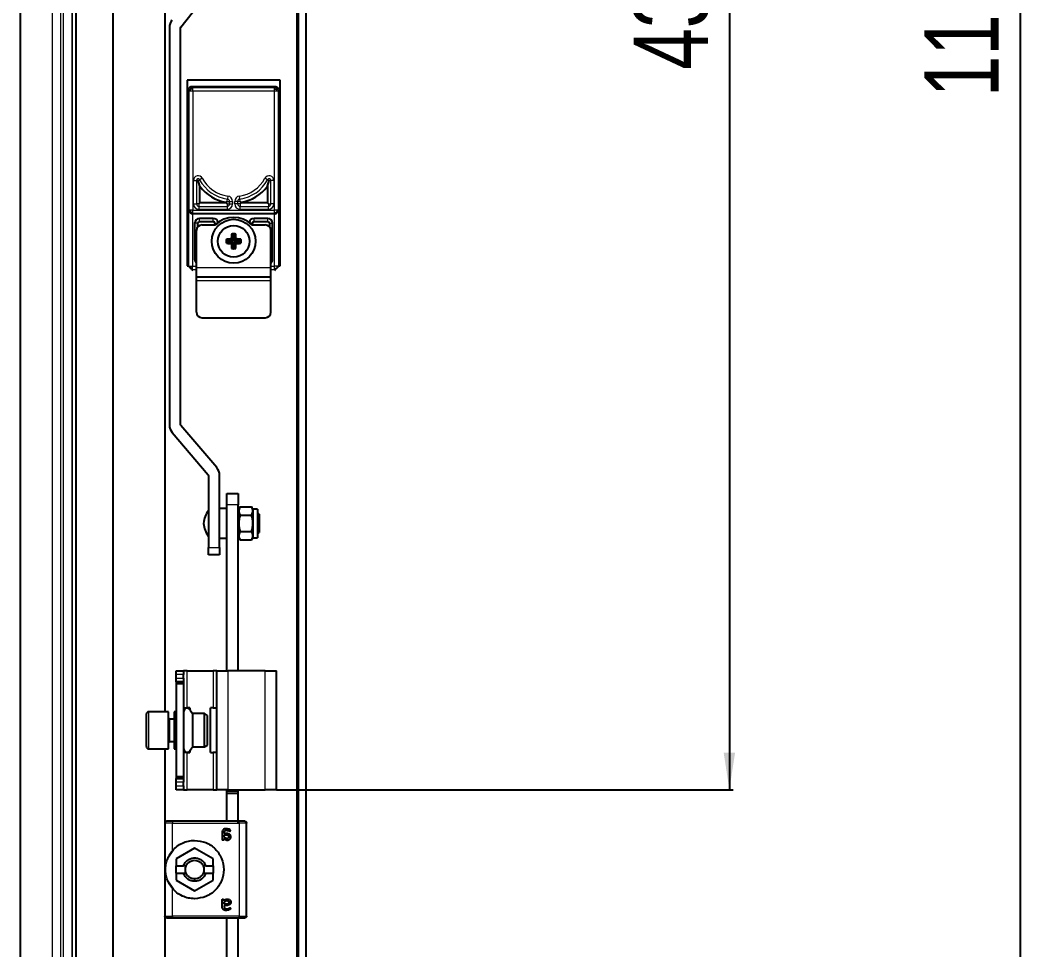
# Model space of a CAD drawing. Header units: millimetres. Extents: x -945 to 2005, y -832 to 978.
# Drawn here: x 1733.9 to 2004.8, y -135.1 to 115.2 of the extents above; entities that cross this region are included whole.
import ezdxf

# ---------------------------------------------------------------- set-up
doc = ezdxf.new("R2010")
doc.units = ezdxf.units.MM
doc.layers.add('FORMAT', color=7, linetype='Continuous')
doc.styles.add('SLDTEXTSTYLE0', font='TXT', dxfattribs={"width": 0.75})
doc.dimstyles.new('SLDDIMSTYLE0', dxfattribs={"dimtxt": 20, "dimasz": 10, "dimexe": 0, "dimexo": 0.0625, "dimgap": 5, "dimtad": 2, "dimdec": 1, "dimrnd": 1e-09, "dimzin": 12, "dimdsep": 46, "dimtxsty": 'SLDTEXTSTYLE0', "dimsah": 1, "dimcen": 0.09, "dimadec": 0, "dimazin": 3, "dimtfac": 1, "dimtofl": 0, "dimtmove": 0, "dimatfit": 3, "dimfxl": 0, "dimfrac": 2, "dimtolj": 1, "dimtzin": 12, "dimarcsym": 0})

# ---------------------------------------------------------------- blocks, each defined once
blk = doc.blocks.new('_D_8')
at = {"layer": 'FORMAT'}
for p, q in [((1802.91, 690.03), (2004.21, 690.03)), ((2003.21, 690.03), (2003.21, -441.97)), ((1802.91, -441.97), (2004.21, -441.97))]:
    blk.add_line(p, q, dxfattribs=at)
for points in [[(2003.21, 690.03), (2001.67, 680.03), (2004.75, 680.03)], [(2003.21, -441.97), (2004.75, -431.97), (2001.67, -431.97)]]:
    blk.add_solid(points, dxfattribs=at)
at = {"layer": 'FORMAT', "insert": (1977.43, 94.48), "char_height": 20, "attachment_point": 1, "rotation": 90, "style": 'SLDTEXTSTYLE0'}
blk.add_mtext('1132', dxfattribs=at)
blk = doc.blocks.new('_D_11')
at = {"layer": 'FORMAT'}
for p, q in [((1802.91, 340.03), (1925.9, 340.03)), ((1924.9, 340.03), (1924.9, -91.97)), ((1802.91, -91.97), (1925.9, -91.97))]:
    blk.add_line(p, q, dxfattribs=at)
for points in [[(1924.9, 340.03), (1923.36, 330.03), (1926.44, 330.03)], [(1924.9, -91.97), (1926.44, -81.97), (1923.36, -81.97)]]:
    blk.add_solid(points, dxfattribs=at)
at = {"layer": 'FORMAT', "insert": (1899.12, 101.87), "char_height": 20, "attachment_point": 1, "rotation": 90, "style": 'SLDTEXTSTYLE0'}
blk.add_mtext('432', dxfattribs=at)

msp = doc.modelspace()

# ---------------------------------------------------------------- linework, layer by layer
at = {"color": 7, "linetype": 'Continuous', "lineweight": 25}
for p, q in [((1808.9, -553.47), (1808.9, 801.53)), ((1810.9, -553.47), (1810.9, 801.53)), ((1758.9, 768.53), (1758.9, -520.47)), ((1748.9, 739.03), (1748.9, -490.97)), ((1733.9, 724.03), (1733.9, -475.97)), ((1772.9, 319.03), (1772.9, -70.97)), ((1777.14, 113.34), (1781.9, 119.31)), ((1774.1, 113.21), (1774.1, 6.23)), ((1777.1, 6.23), (1777.1, 113.21)), ((1803.9, 99.03), (1778.9, 99.03)), ((1778.9, 99.03), (1778.9, 49.03)), ((1803.9, 49.03), (1803.9, 99.03)), ((1779.08, 49.03), (1779.08, 96.35)), ((1780.08, 97.35), (1802.71, 97.35)), ((1803.71, 96.35), (1803.71, 49.03)), ((1782.3, 70.47), (1781.85, 72.03)), ((1782.3, 65.99), (1782.3, 70.47)), ((1800.49, 70.47), (1800.95, 72.03)), ((1800.49, 70.47), (1800.49, 65.99)), ((1782.3, 65.99), (1782.05, 65.73)), ((1789.39, 65.99), (1782.3, 65.99)), ((1789.39, 66.18), (1789.65, 66.4)), ((1789.39, 66.18), (1789.39, 65.99)), ((1789.39, 65.99), (1789.65, 65.73)), ((1793.4, 66.18), (1793.15, 66.4)), ((1793.4, 65.99), (1793.15, 65.73)), ((1793.4, 65.99), (1793.4, 66.18)), ((1800.49, 65.99), (1793.4, 65.99)), ((1800.49, 65.99), (1800.75, 65.73)), ((1780.37, 63.03), (1780.35, 63.03)), ((1780.38, 63.03), (1780.37, 63.03)), ((1802.41, 63.03), (1780.38, 63.03)), ((1802.42, 63.03), (1802.41, 63.03)), ((1802.44, 63.03), (1802.42, 63.03)), ((1780.9, 60.53), (1780.9, 50.83)), ((1781.76, 59.56), (1781.76, 60.53)), ((1785.9, 61.83), (1782.2, 61.83)), ((1782.2, 60.97), (1785.9, 60.97)), ((1782.9, 60.08), (1786.5, 60.08)), ((1786.33, 60.53), (1786.33, 60.08)), ((1796.29, 60.08), (1799.9, 60.08)), ((1796.46, 60.08), (1796.46, 60.53)), ((1800.6, 61.83), (1796.9, 61.83)), ((1796.9, 60.97), (1800.6, 60.97)), ((1801.03, 60.53), (1801.03, 59.56)), ((1801.9, 50.83), (1801.9, 60.53)), ((1781.4, 48.58), (1781.4, 58.58)), ((1791.28, 57.24), (1790.85, 57.6)), ((1791.28, 57.24), (1791.28, 55.8)), ((1791.51, 57.24), (1791.94, 57.6)), ((1791.51, 55.8), (1791.51, 57.24)), ((1801.4, 48.58), (1801.4, 58.58)), ((1789.84, 55.8), (1789.47, 56.23)), ((1789.84, 55.57), (1789.47, 55.14)), ((1791.28, 55.8), (1789.84, 55.8)), ((1789.84, 55.57), (1791.28, 55.57)), ((1791.28, 55.8), (1790.77, 56.31)), ((1791.28, 55.57), (1790.77, 55.05)), ((1791.28, 55.57), (1791.28, 54.12)), ((1791.51, 55.8), (1792.03, 56.31)), ((1792.96, 55.8), (1791.51, 55.8)), ((1791.51, 55.57), (1792.03, 55.05)), ((1791.51, 55.57), (1792.96, 55.57)), ((1791.51, 54.12), (1791.51, 55.57)), ((1792.96, 55.8), (1793.32, 56.23)), ((1792.96, 55.57), (1793.32, 55.14)), ((1791.28, 54.12), (1790.85, 53.76)), ((1791.51, 54.12), (1791.94, 53.76)), ((1778.9, 49.03), (1779.11, 49.03)), ((1803.68, 49.03), (1803.9, 49.03)), ((1781.4, 46.08), (1781.4, 48.58)), ((1781.4, 46.08), (1801.4, 46.08)), ((1781.4, 45.08), (1781.4, 46.08)), ((1801.4, 46.08), (1801.4, 48.58)), ((1801.4, 45.08), (1801.4, 46.08)), ((1781.4, 36.58), (1781.4, 45.08)), ((1801.4, 36.58), (1801.4, 45.08)), ((1782.9, 35.08), (1799.9, 35.08)), ((1786.83, -5.27), (1777.14, 6.1)), ((1774.86, 4.16), (1784.55, -7.21)), ((1784.6, -7.34), (1784.6, -26.77)), ((1787.6, -26.77), (1787.6, -7.34)), ((1789.6, -15.27), (1789.6, -12.27)), ((1789.6, -12.27), (1792.6, -12.27)), ((1792.6, -12.27), (1792.6, -15.27)), ((1789.6, -59.97), (1789.6, -15.27)), ((1792.6, -59.97), (1792.6, -15.27)), ((1793.14, -15.82), (1792.8, -16.42)), ((1793.14, -15.82), (1796.25, -15.82)), ((1796.6, -16.42), (1796.25, -15.82)), ((1789.6, -16.27), (1787.6, -16.27)), ((1792.8, -17.32), (1792.6, -17.32)), ((1792.8, -16.42), (1792.8, -24.12)), ((1793.14, -18.04), (1796.25, -18.04)), ((1797.8, -16.42), (1796.6, -16.42)), ((1796.6, -16.42), (1796.6, -24.12)), ((1797.8, -16.42), (1797.8, -24.12)), ((1798.3, -17.82), (1797.8, -17.32)), ((1798.3, -17.82), (1798.3, -22.72)), ((1787.6, -24.27), (1789.6, -24.27)), ((1792.6, -23.22), (1792.8, -23.22)), ((1792.8, -24.12), (1793.14, -24.72)), ((1793.14, -22.49), (1796.25, -22.49)), ((1796.25, -24.72), (1796.6, -24.12)), ((1796.6, -24.12), (1797.8, -24.12)), ((1797.8, -23.22), (1798.3, -22.72)), ((1784.6, -28.77), (1784.6, -26.77)), ((1787.6, -26.77), (1787.6, -28.77)), ((1793.14, -24.72), (1796.25, -24.72)), ((1787.6, -28.77), (1784.6, -28.77)), ((1775.9, -60.97), (1775.9, -59.97)), ((1775.9, -59.97), (1777.9, -59.97)), ((1775.9, -61.97), (1775.9, -60.97)), ((1775.9, -62.97), (1775.9, -61.97)), ((1777.9, -59.97), (1777.9, -60.97)), ((1778.9, -59.97), (1777.9, -59.97)), ((1777.9, -61.97), (1777.9, -60.97)), ((1777.9, -61.97), (1777.9, -62.97)), ((1778.9, -59.97), (1785.9, -59.97)), ((1786.9, -59.97), (1785.9, -59.97)), ((1786.9, -59.97), (1789.9, -59.97)), ((1786.9, -91.97), (1786.9, -59.97)), ((1799.9, -59.97), (1789.9, -59.97)), ((1799.9, -59.97), (1802.9, -59.97)), ((1802.9, -91.97), (1802.9, -59.97)), ((1777.9, -62.97), (1775.9, -62.97)), ((1775.9, -62.97), (1775.9, -63.47)), ((1777.9, -63.47), (1775.9, -63.47)), ((1775.9, -63.47), (1775.9, -88.47)), ((1777.9, -62.97), (1777.9, -63.47)), ((1777.9, -63.47), (1777.9, -88.47)), ((1777.9, -69.97), (1778.9, -69.97)), ((1779.6, -69.97), (1778.9, -69.97)), ((1779.6, -69.97), (1779.6, -70.42)), ((1785.2, -81.97), (1785.2, -69.97)), ((1785.9, -69.97), (1785.2, -69.97)), ((1785.9, -69.97), (1786.9, -69.97)), ((1767.9, -80.37), (1767.9, -71.57)), ((1773.9, -70.97), (1768.5, -70.97)), ((1773.9, -80.97), (1773.9, -70.97)), ((1775.4, -72.97), (1774.15, -72.97)), ((1775.9, -70.97), (1775.4, -70.97)), ((1775.4, -70.97), (1775.4, -72.18)), ((1775.4, -72.18), (1775.4, -80.97)), ((1783.53, -71.47), (1780.4, -71.47)), ((1780.4, -80.47), (1780.4, -71.47)), ((1784.4, -71.97), (1783.53, -71.47)), ((1783.53, -80.47), (1783.53, -71.47)), ((1784.4, -79.97), (1784.4, -71.97)), ((1768.5, -80.97), (1773.9, -80.97)), ((1772.9, -80.97), (1772.9, -100.79)), ((1774.15, -78.97), (1775.4, -78.97)), ((1775.4, -80.97), (1775.9, -80.97)), ((1780.4, -80.47), (1783.53, -80.47)), ((1783.53, -80.47), (1784.4, -79.97)), ((1778.9, -81.97), (1777.9, -81.97)), ((1778.9, -81.97), (1779.6, -81.97)), ((1779.6, -81.52), (1779.6, -81.97)), ((1785.2, -81.97), (1785.9, -81.97)), ((1786.9, -81.97), (1785.9, -81.97)), ((1777.9, -88.47), (1775.9, -88.47)), ((1775.9, -88.47), (1775.9, -88.97)), ((1775.9, -89.97), (1775.9, -88.97)), ((1775.9, -88.97), (1777.9, -88.97)), ((1777.9, -88.47), (1777.9, -88.97)), ((1777.9, -88.97), (1777.9, -89.97)), ((1775.9, -90.97), (1775.9, -89.97)), ((1775.9, -91.97), (1775.9, -90.97)), ((1777.9, -91.97), (1775.9, -91.97)), ((1777.9, -90.97), (1777.9, -89.97)), ((1777.9, -90.97), (1777.9, -91.97)), ((1777.9, -91.97), (1778.9, -91.97)), ((1785.9, -91.97), (1778.9, -91.97)), ((1785.9, -91.97), (1786.9, -91.97)), ((1789.9, -91.97), (1786.9, -91.97)), ((1789.6, -92.43), (1789.6, -91.97)), ((1789.9, -91.97), (1799.9, -91.97)), ((1792.6, -92.43), (1792.6, -91.97)), ((1802.9, -91.97), (1799.9, -91.97)), ((1789.6, -92.93), (1789.6, -92.43)), ((1789.6, -92.93), (1792.6, -92.93)), ((1789.6, -100.47), (1789.6, -92.93)), ((1792.6, -92.93), (1792.6, -92.43)), ((1792.6, -100.77), (1792.6, -92.93)), ((1772.9, -100.97), (1772.9, -125.97)), ((1792.9, -100.47), (1774.9, -100.47)), ((1793.5, -100.47), (1793.25, -100.47)), ((1794.9, -125.97), (1794.9, -100.97)), ((1788.34, -103.51), (1788.34, -105.38)), ((1788.79, -105.37), (1788.79, -105.1)), ((1788.87, -103.76), (1788.87, -103.54)), ((1789.25, -103.76), (1788.87, -103.76)), ((1788.87, -104.11), (1789.29, -104.11)), ((1788.87, -104.7), (1788.87, -104.11)), ((1773.72, -110.34), (1775.23, -108.08)), ((1780.9, -107.75), (1775.95, -110.61)), ((1785.85, -110.61), (1780.9, -107.75)), ((1775.95, -110.61), (1775.95, -112.47)), ((1785.85, -112.47), (1785.85, -110.61)), ((1775.95, -112.47), (1777.91, -112.47)), ((1775.95, -114.47), (1775.95, -112.47)), ((1778.6, -112.47), (1777.91, -112.47)), ((1783.88, -112.47), (1783.19, -112.47)), ((1783.88, -112.47), (1785.85, -112.47)), ((1785.85, -112.47), (1785.85, -114.47)), ((1775.95, -114.47), (1775.95, -116.33)), ((1775.95, -114.47), (1777.91, -114.47)), ((1775.95, -116.33), (1780.9, -119.18)), ((1777.91, -114.47), (1778.6, -114.47)), ((1780.9, -119.18), (1785.85, -116.33)), ((1783.19, -114.47), (1783.88, -114.47)), ((1783.88, -114.47), (1785.85, -114.47)), ((1785.85, -116.33), (1785.85, -114.47)), ((1775.23, -118.85), (1773.72, -116.59)), ((1788.34, -123.43), (1788.34, -121.56)), ((1788.79, -121.56), (1788.79, -121.84)), ((1788.87, -122.82), (1788.87, -122.23)), ((1789.29, -122.82), (1788.87, -122.82)), ((1789.25, -123.17), (1788.87, -123.17)), ((1788.87, -123.17), (1788.87, -123.39)), ((1772.9, -126.14), (1772.9, -420.97)), ((1774.9, -126.47), (1792.9, -126.47)), ((1789.6, -409.97), (1789.6, -126.47)), ((1792.6, -409.97), (1792.6, -126.47)), ((1793.25, -126.47), (1793.5, -126.47))]:
    msp.add_line(p, q, dxfattribs=at)
at = {"color": 8, "linetype": 'Continuous', "lineweight": 18}
for p, q in [((1808.3, 798.93), (1808.3, -550.87)), ((1747.8, 737.93), (1747.8, -489.87)), ((1747.9, 738.03), (1747.9, -489.97)), ((1744.8, 734.93), (1744.8, -486.87)), ((1745.49, 735.62), (1745.49, -487.56)), ((1742.49, 732.62), (1742.49, -484.56)), ((1779.38, 96.05), (1779.08, 96.35)), ((1779.38, 64.03), (1779.38, 96.05)), ((1780.08, 97.35), (1780.38, 97.05)), ((1780.38, 97.05), (1802.41, 97.05)), ((1780.38, 96.05), (1780.38, 64.03)), ((1802.41, 96.05), (1780.38, 96.05)), ((1802.41, 97.05), (1802.71, 97.35)), ((1802.41, 64.03), (1802.41, 96.05)), ((1803.71, 96.35), (1803.41, 96.05)), ((1803.41, 96.05), (1803.41, 64.03)), ((1780.59, 65.73), (1780.59, 72.03)), ((1780.59, 72.03), (1781.38, 72.03)), ((1781.38, 72.03), (1781.38, 65.73)), ((1781.85, 72.03), (1781.38, 72.03)), ((1781.85, 72.03), (1782.25, 72.25)), ((1782.95, 72.63), (1782.25, 72.25)), ((1800.54, 72.25), (1799.84, 72.63)), ((1800.95, 72.03), (1800.54, 72.25)), ((1800.95, 72.03), (1801.41, 72.03)), ((1802.2, 72.03), (1801.41, 72.03)), ((1801.41, 65.73), (1801.41, 72.03)), ((1802.2, 72.03), (1802.2, 65.73)), ((1789.84, 67.85), (1789.73, 67.06)), ((1793.06, 67.06), (1792.95, 67.85)), ((1780.59, 65.73), (1781.38, 65.73)), ((1782.05, 65.73), (1781.38, 65.73)), ((1782.05, 65.73), (1782.05, 65.07)), ((1782.05, 65.07), (1782.05, 64.27)), ((1782.05, 65.07), (1789.65, 65.07)), ((1789.65, 66.4), (1789.73, 67.06)), ((1789.65, 66.4), (1790.31, 66.4)), ((1789.65, 65.73), (1789.65, 65.07)), ((1789.65, 65.73), (1790.31, 65.73)), ((1789.65, 65.07), (1789.65, 64.27)), ((1790.31, 66.4), (1791.1, 66.4)), ((1790.31, 65.73), (1790.31, 66.4)), ((1790.31, 65.73), (1791.1, 65.73)), ((1791.1, 66.4), (1791.1, 65.73)), ((1791.69, 65.73), (1791.69, 66.4)), ((1792.48, 66.4), (1791.69, 66.4)), ((1792.48, 65.73), (1791.69, 65.73)), ((1792.48, 66.4), (1792.48, 65.73)), ((1793.15, 66.4), (1792.48, 66.4)), ((1793.15, 65.73), (1792.48, 65.73)), ((1793.15, 66.4), (1793.06, 67.06)), ((1793.15, 65.73), (1793.15, 65.07)), ((1793.15, 64.27), (1793.15, 65.07)), ((1793.15, 65.07), (1800.75, 65.07)), ((1800.75, 65.73), (1800.75, 65.07)), ((1800.75, 65.73), (1801.41, 65.73)), ((1800.75, 64.27), (1800.75, 65.07)), ((1802.2, 65.73), (1801.41, 65.73)), ((1779.35, 64.03), (1779.38, 64.03)), ((1779.35, 48.99), (1779.35, 64.03)), ((1780.35, 63.03), (1780.35, 48.99)), ((1780.38, 64.03), (1802.41, 64.03)), ((1789.65, 64.27), (1782.05, 64.27)), ((1800.75, 64.27), (1793.15, 64.27)), ((1802.44, 48.99), (1802.44, 63.03)), ((1803.41, 64.03), (1803.44, 64.03)), ((1803.44, 64.03), (1803.44, 48.99)), ((1781.76, 60.53), (1780.9, 60.53)), ((1782.2, 60.97), (1782.2, 61.83)), ((1785.9, 60.97), (1785.9, 61.83)), ((1786.33, 60.53), (1787, 60.53)), ((1796.46, 60.53), (1795.79, 60.53)), ((1796.9, 60.97), (1796.9, 61.83)), ((1800.6, 60.97), (1800.6, 61.83)), ((1801.03, 60.53), (1801.9, 60.53)), ((1779.11, 48.75), (1779.35, 48.99)), ((1780.35, 48.99), (1781.4, 48.99)), ((1781.4, 50.83), (1780.9, 50.83)), ((1801.4, 50.83), (1801.9, 50.83)), ((1801.4, 48.99), (1802.44, 48.99)), ((1803.44, 48.99), (1803.68, 48.75)), ((1780.35, 47.99), (1780.11, 47.75)), ((1781.4, 47.99), (1780.35, 47.99)), ((1781.4, 48.58), (1801.4, 48.58)), ((1802.44, 47.99), (1801.4, 47.99)), ((1802.68, 47.75), (1802.44, 47.99)), ((1781.4, 45.08), (1801.4, 45.08)), ((1792.6, -15.27), (1789.6, -15.27)), ((1784.6, -26.77), (1787.6, -26.77)), ((1777.9, -60.97), (1775.9, -60.97)), ((1775.9, -61.97), (1777.9, -61.97)), ((1778.9, -69.97), (1778.9, -59.97)), ((1785.9, -59.97), (1785.9, -69.97)), ((1789.9, -91.97), (1789.9, -59.97)), ((1799.9, -91.97), (1799.9, -59.97)), ((1768.5, -70.97), (1768.5, -80.97)), ((1774.15, -72.97), (1774.15, -74.43)), ((1774.15, -74.43), (1774.15, -78.97)), ((1778.9, -91.97), (1778.9, -81.97)), ((1785.9, -81.97), (1785.9, -91.97)), ((1777.9, -89.97), (1775.9, -89.97)), ((1775.9, -90.97), (1777.9, -90.97)), ((1792.6, -92.43), (1789.6, -92.43)), ((1774.9, -108.41), (1774.9, -100.97)), ((1774.9, -100.97), (1792.9, -100.97)), ((1792.9, -100.97), (1792.9, -125.97)), ((1780.9, -115.97), (1780.9, -116.62)), ((1774.9, -125.97), (1774.9, -118.53)), ((1792.9, -125.97), (1774.9, -125.97))]:
    msp.add_line(p, q, dxfattribs=at)
at = {"color": 7, "linetype": 'Continuous', "lineweight": 25}
for radius in [5.9, 4.25]:
    msp.add_circle((1791.4, 55.68), radius, dxfattribs=at)
for centre, radius, start, end in [((1777.3, 113.21), 3.2, 141.4416, 180), ((1777.3, 113.21), 0.2, 141.4416, 180), ((1791.09, 77), 10.95, 216.5958, 261.061), ((1791.7, 77), 10.95, 278.939, 323.4042), ((1782.2, 60.53), 1.3, 90, 180), ((1782.9, 58.58), 1.5, 90, 180), ((1782.2, 60.53), 0.435, 90, 180), ((1785.9, 60.53), 1.3, 6.3593, 90), ((1785.9, 60.53), 0.435, 0, 90), ((1791.4, 55.08), 7, 45.5847, 134.4153), ((1796.9, 60.53), 1.3, 90, 173.6407), ((1796.9, 60.53), 0.435, 90, 180), ((1799.9, 58.58), 1.5, 0, 90), ((1800.6, 60.53), 1.3, 0, 90), ((1800.6, 60.53), 0.435, 0, 90), ((1809.48, 55.75), 18.72, 174.3168, 178.2751), ((1791.4, 55.68), 2, 74.1146, 105.8854), ((1791.4, 55.68), 1.56, 85.8165, 94.1835), ((1773.32, 55.75), 18.72, 1.7249, 5.6832), ((1791.4, 55.68), 2, 164.1146, 195.8854), ((1791.33, 37.6), 18.72, 91.7249, 95.6832), ((1791.33, 73.76), 18.72, 264.3168, 268.2751), ((1791.4, 55.68), 1.56, 175.8165, 184.1835), ((1809.48, 55.62), 18.72, 181.7249, 185.6832), ((1773.32, 55.62), 18.72, 354.3168, 358.2751), ((1791.46, 37.6), 18.72, 84.3168, 88.2751), ((1791.46, 73.76), 18.72, 271.7249, 275.6832), ((1791.4, 55.68), 1.56, 355.8165, 4.1835), ((1791.4, 55.68), 2, 344.1146, 15.8854), ((1791.4, 55.68), 2, 254.1146, 285.8854), ((1791.4, 55.68), 1.56, 265.8165, 274.1835), ((1782.2, 50.83), 1.3, 180, 232.0201), ((1800.6, 50.83), 1.3, 307.9799, 0), ((1782.9, 36.58), 1.5, 180, 270), ((1799.9, 36.58), 1.5, 270, 0), ((1777.3, 6.23), 3.2, 180, 220.4367), ((1777.3, 6.23), 0.2, 180, 220.4367), ((1784.4, -7.34), 3.2, 0, 40.4367), ((1784.4, -7.34), 0.2, 0, 40.4367), ((1791.24, -21.23), 8, 146.1291, 173.1181), ((1791.24, -19.31), 8, 186.8819, 213.8709), ((1768.5, -71.57), 0.6, 90, 180), ((1774.15, -72.72), 0.25, 180, 270), ((1768.5, -80.37), 0.6, 180, 270), ((1774.15, -79.22), 0.25, 90, 180)]:
    msp.add_arc(centre, radius, start, end, dxfattribs=at)
at = {"color": 8, "linetype": 'Continuous', "lineweight": 18}
for centre, radius, start, end in [((1781.85, 72.03), 1.26, 28.2631, 180), ((1800.95, 72.03), 1.26, 0, 151.7369), ((1781.85, 72.03), 0.46, 28.2631, 180), ((1791.09, 77), 10.04, 208.2631, 262.2213), ((1791.09, 77), 9.24, 208.2631, 262.2213), ((1791.7, 77), 9.24, 277.7787, 331.7369), ((1791.7, 77), 10.04, 277.7787, 331.7369), ((1800.95, 72.03), 0.46, 0, 151.7369), ((1789.65, 66.4), 1.46, 0, 82.2213), ((1793.15, 66.4), 1.46, 97.7787, 180), ((1782.05, 65.73), 1.46, 180, 270), ((1782.05, 65.73), 0.66, 180, 270), ((1789.65, 65.73), 1.46, 270, 0), ((1789.65, 65.73), 0.66, 270, 0), ((1789.65, 66.4), 0.66, 0, 82.2213), ((1793.15, 65.73), 1.46, 180, 270), ((1793.15, 66.4), 0.66, 97.7787, 180), ((1793.15, 65.73), 0.66, 180, 270), ((1800.75, 65.73), 1.46, 270, 0), ((1800.75, 65.73), 0.66, 270, 0)]:
    msp.add_arc(centre, radius, start, end, dxfattribs=at)
at = {"color": 7, "linetype": 'Continuous', "lineweight": 25}
for points, knots in [([(1779.08, 96.35), (1779.08, 96.38), (1779.09, 96.5), (1779.22, 96.72), (1779.44, 96.99), (1779.68, 97.19), (1779.87, 97.3), (1779.99, 97.34), (1780.05, 97.35), (1780.08, 97.35)], [0, 0, 0, 0, 0.0566974, 0.2503517, 0.4998638, 0.7488693, 0.8744535, 0.9435148, 1, 1, 1, 1]), ([(1802.71, 97.35), (1802.74, 97.35), (1802.86, 97.33), (1803.09, 97.21), (1803.35, 96.99), (1803.55, 96.75), (1803.66, 96.56), (1803.7, 96.44), (1803.71, 96.38), (1803.71, 96.35)], [0, 0, 0, 0, 0.056697, 0.250352, 0.499864, 0.748869, 0.874453, 0.943515, 1, 1, 1, 1]), ([(1779.35, 64.03), (1779.36, 63.98), (1779.4, 63.77), (1779.63, 63.49), (1779.91, 63.23), (1780.11, 63.11), (1780.24, 63.05), (1780.32, 63.04), (1780.35, 63.03)], [0, 0, 0, 0, 0.125207, 0.499639, 0.74848, 0.874099, 0.946251, 1, 1, 1, 1]), ([(1802.41, 63.03), (1802.44, 63.04), (1802.51, 63.04), (1802.62, 63.09), (1802.81, 63.19), (1802.95, 63.32), (1803.04, 63.4)], [0, 0, 0, 0, 0.124863, 0.249962, 0.500073, 1, 1, 1, 1]), ([(1802.44, 63.03), (1802.47, 63.04), (1802.62, 63.06), (1802.85, 63.22), (1803.12, 63.44), (1803.3, 63.68), (1803.41, 63.87), (1803.43, 63.98), (1803.44, 64.03)], [0, 0, 0, 0, 0.053741, 0.2506254, 0.4994286, 0.749504, 0.8748127, 1, 1, 1, 1]), ([(1793.14, -15.82), (1792.96, -16.21), (1792.63, -16.96), (1792.98, -17.7), (1793.14, -18.04)], [0, 0, 0, 0, 0.534707, 1, 1, 1, 1]), ([(1796.25, -18.04), (1796.43, -17.64), (1796.76, -16.9), (1796.41, -16.16), (1796.25, -15.82)], [0, 0, 0, 0, 0.534707, 1, 1, 1, 1]), ([(1793.14, -18.04), (1792.97, -18.8), (1792.63, -20.28), (1792.97, -21.76), (1793.14, -22.49)], [0, 0, 0, 0, 0.508481, 1, 1, 1, 1]), ([(1796.25, -22.49), (1796.42, -21.74), (1796.77, -20.25), (1796.42, -18.77), (1796.25, -18.04)], [0, 0, 0, 0, 0.508481, 1, 1, 1, 1]), ([(1793.14, -22.49), (1792.96, -22.89), (1792.63, -23.63), (1792.98, -24.37), (1793.14, -24.72)], [0, 0, 0, 0, 0.534707, 1, 1, 1, 1]), ([(1796.25, -24.72), (1796.43, -24.32), (1796.76, -23.58), (1796.41, -22.84), (1796.25, -22.49)], [0, 0, 0, 0, 0.534707, 1, 1, 1, 1]), ([(1780.4, -71.47), (1780.22, -71.31), (1779.87, -71.01), (1779.68, -70.44), (1779.31, -70.13), (1778.98, -70), (1778.62, -70.04), (1778.27, -70.23), (1778.02, -70.59), (1777.94, -70.88), (1777.9, -71.04)], [0, 0, 0, 0, 0.185676, 0.371025, 0.466937, 0.562172, 0.656347, 0.751553, 0.873842, 1, 1, 1, 1]), ([(1777.9, -80.9), (1777.94, -81.05), (1778.02, -81.35), (1778.27, -81.71), (1778.62, -81.9), (1778.98, -81.93), (1779.31, -81.8), (1779.68, -81.5), (1779.87, -80.93), (1780.22, -80.62), (1780.4, -80.47)], [0, 0, 0, 0, 0.1261582, 0.2484472, 0.3436534, 0.4378284, 0.5330628, 0.6289748, 0.8143244, 1, 1, 1, 1]), ([(1789.45, -102.47), (1789.3, -102.47), (1789.08, -102.48), (1788.8, -102.58), (1788.61, -102.7), (1788.47, -102.86), (1788.35, -103.14), (1788.34, -103.36), (1788.34, -103.51)], [0, 0, 0, 0, 0.250089, 0.382495, 0.500259, 0.622163, 0.750133, 1, 1, 1, 1]), ([(1788.87, -103.54), (1788.87, -103.45), (1788.88, -103.32), (1788.93, -103.15), (1789.01, -103.04), (1789.11, -102.96), (1789.24, -102.91), (1789.37, -102.88), (1789.46, -102.88), (1789.5, -102.88)], [0, 0, 0, 0, 0.250023, 0.382539, 0.499802, 0.620838, 0.749652, 0.874777, 1, 1, 1, 1]), ([(1790.51, -102.96), (1790.51, -102.91), (1790.51, -102.83), (1790.45, -102.74), (1790.31, -102.65), (1789.98, -102.52), (1789.66, -102.49), (1789.45, -102.47)], [0, 0, 0, 0, 0.1246927, 0.1871822, 0.2497734, 0.5000394, 1, 1, 1, 1]), ([(1789.5, -102.88), (1789.66, -102.9), (1789.91, -102.93), (1790.16, -103.05), (1790.29, -103.12), (1790.35, -103.16), (1790.39, -103.17), (1790.41, -103.17)], [0, 0, 0, 0, 0.4987, 0.749508, 0.874949, 0.946783, 1, 1, 1, 1]), ([(1788.34, -105.38), (1788.34, -105.39), (1788.34, -105.4), (1788.35, -105.42), (1788.38, -105.44), (1788.45, -105.47), (1788.52, -105.47), (1788.57, -105.47)], [0, 0, 0, 0, 0.124881, 0.183376, 0.250934, 0.500336, 1, 1, 1, 1]), ([(1788.57, -105.47), (1788.61, -105.47), (1788.68, -105.47), (1788.75, -105.45), (1788.78, -105.42), (1788.79, -105.4), (1788.79, -105.39), (1788.79, -105.37)], [0, 0, 0, 0, 0.4997175, 0.7494373, 0.8105874, 0.8750778, 1, 1, 1, 1]), ([(1788.79, -105.1), (1788.92, -105.21), (1789.11, -105.38), (1789.38, -105.49), (1789.55, -105.52), (1789.63, -105.52), (1789.67, -105.53)], [0, 0, 0, 0, 0.499113, 0.749325, 0.874665, 1, 1, 1, 1]), ([(1789.59, -105.11), (1789.52, -105.11), (1789.37, -105.1), (1789.11, -104.96), (1788.96, -104.81), (1788.87, -104.7)], [0, 0, 0, 0, 0.2499389, 0.4998636, 1, 1, 1, 1]), ([(1790.63, -104.68), (1790.63, -104.6), (1790.62, -104.45), (1790.52, -104.23), (1790.37, -104.05), (1790.1, -103.88), (1789.71, -103.78), (1789.4, -103.77), (1789.25, -103.76)], [0, 0, 0, 0, 0.125049, 0.249886, 0.370856, 0.49982, 0.749609, 1, 1, 1, 1]), ([(1789.29, -104.11), (1789.4, -104.12), (1789.58, -104.12), (1789.8, -104.19), (1789.95, -104.28), (1790.04, -104.38), (1790.09, -104.51), (1790.1, -104.6), (1790.1, -104.64)], [0, 0, 0, 0, 0.279652, 0.500248, 0.629485, 0.750186, 0.875763, 1, 1, 1, 1]), ([(1790.1, -104.64), (1790.1, -104.71), (1790.09, -104.81), (1790.02, -104.93), (1789.96, -105), (1789.88, -105.06), (1789.78, -105.09), (1789.69, -105.11), (1789.62, -105.11), (1789.59, -105.11)], [0, 0, 0, 0, 0.249168, 0.373635, 0.49939, 0.619394, 0.749656, 0.87477, 1, 1, 1, 1]), ([(1789.67, -105.53), (1789.79, -105.52), (1789.97, -105.51), (1790.2, -105.42), (1790.35, -105.33), (1790.48, -105.2), (1790.6, -104.99), (1790.62, -104.8), (1790.63, -104.68)], [0, 0, 0, 0, 0.25007, 0.379181, 0.500499, 0.62417, 0.750842, 1, 1, 1, 1]), ([(1790.41, -103.17), (1790.42, -103.17), (1790.44, -103.17), (1790.46, -103.16), (1790.47, -103.15), (1790.49, -103.12), (1790.5, -103.08), (1790.51, -103.04), (1790.51, -103), (1790.51, -102.98), (1790.51, -102.96)], [0, 0, 0, 0, 0.128825, 0.180169, 0.243397, 0.36986, 0.499864, 0.749649, 0.843476, 1, 1, 1, 1]), ([(1774.9, -118.53), (1774.61, -118.15), (1774.04, -117.4), (1773.48, -116.15), (1773.13, -114.87), (1773, -113.47), (1773.13, -112.06), (1773.48, -110.78), (1774.04, -109.54), (1774.61, -108.78), (1774.9, -108.41)], [0, 0, 0, 0, 0.125762, 0.25037, 0.375307, 0.500139, 0.62481, 0.749763, 0.874888, 1, 1, 1, 1]), ([(1788.34, -121.56), (1788.34, -121.55), (1788.34, -121.53), (1788.35, -121.51), (1788.38, -121.49), (1788.45, -121.47), (1788.52, -121.47), (1788.57, -121.47)], [0, 0, 0, 0, 0.124884, 0.186377, 0.250914, 0.500322, 1, 1, 1, 1]), ([(1788.57, -121.47), (1788.61, -121.47), (1788.67, -121.47), (1788.74, -121.49), (1788.76, -121.5), (1788.78, -121.51), (1788.79, -121.53), (1788.79, -121.55), (1788.79, -121.56)], [0, 0, 0, 0, 0.499162, 0.644242, 0.749698, 0.813605, 0.875217, 1, 1, 1, 1]), ([(1788.79, -121.84), (1788.92, -121.73), (1789.11, -121.56), (1789.42, -121.43), (1789.59, -121.41), (1789.67, -121.41)], [0, 0, 0, 0, 0.499364, 0.749701, 1, 1, 1, 1]), ([(1788.87, -122.23), (1788.96, -122.13), (1789.11, -121.97), (1789.34, -121.86), (1789.48, -121.82), (1789.55, -121.82), (1789.59, -121.82)], [0, 0, 0, 0, 0.499765, 0.749504, 0.874771, 1, 1, 1, 1]), ([(1789.59, -121.82), (1789.65, -121.82), (1789.75, -121.83), (1789.88, -121.88), (1789.96, -121.94), (1790.02, -122.01), (1790.07, -122.1), (1790.1, -122.19), (1790.1, -122.26), (1790.1, -122.29)], [0, 0, 0, 0, 0.2496231, 0.3771401, 0.499734, 0.6227303, 0.7498125, 0.8748762, 1, 1, 1, 1]), ([(1789.67, -121.41), (1789.79, -121.42), (1789.97, -121.43), (1790.2, -121.51), (1790.35, -121.61), (1790.48, -121.74), (1790.6, -121.95), (1790.62, -122.13), (1790.63, -122.25)], [0, 0, 0, 0, 0.25007, 0.379559, 0.500499, 0.624556, 0.750843, 1, 1, 1, 1]), ([(1789.45, -124.47), (1789.37, -124.47), (1789.23, -124.46), (1789.01, -124.43), (1788.8, -124.36), (1788.61, -124.24), (1788.47, -124.07), (1788.35, -123.8), (1788.34, -123.57), (1788.34, -123.43)], [0, 0, 0, 0, 0.125255, 0.250437, 0.383066, 0.500493, 0.622629, 0.75025, 1, 1, 1, 1]), ([(1788.87, -123.39), (1788.87, -123.44), (1788.87, -123.53), (1788.89, -123.66), (1788.93, -123.79), (1789.01, -123.9), (1789.11, -123.98), (1789.28, -124.05), (1789.42, -124.05), (1789.5, -124.06)], [0, 0, 0, 0, 0.125295, 0.250514, 0.383518, 0.50035, 0.621938, 0.750243, 1, 1, 1, 1]), ([(1790.63, -122.25), (1790.63, -122.29), (1790.63, -122.37), (1790.6, -122.52), (1790.52, -122.71), (1790.36, -122.88), (1790.1, -123.05), (1789.71, -123.16), (1789.4, -123.17), (1789.25, -123.17)], [0, 0, 0, 0, 0.062637, 0.125278, 0.250072, 0.374841, 0.499994, 0.749696, 1, 1, 1, 1]), ([(1790.1, -122.29), (1790.1, -122.34), (1790.09, -122.43), (1790.04, -122.55), (1789.95, -122.66), (1789.8, -122.75), (1789.58, -122.81), (1789.4, -122.82), (1789.29, -122.82)], [0, 0, 0, 0, 0.124446, 0.249795, 0.37, 0.499734, 0.719932, 1, 1, 1, 1]), ([(1790.51, -123.97), (1790.51, -124), (1790.51, -124.05), (1790.5, -124.13), (1790.45, -124.2), (1790.31, -124.29), (1789.98, -124.42), (1789.66, -124.45), (1789.45, -124.47)], [0, 0, 0, 0, 0.062686, 0.125173, 0.187628, 0.250185, 0.500314, 1, 1, 1, 1]), ([(1789.5, -124.06), (1789.67, -124.04), (1789.98, -124.02), (1790.24, -123.8), (1790.39, -123.77), (1790.41, -123.76)], [0, 0, 0, 0, 0.498852, 0.946609, 1, 1, 1, 1]), ([(1790.41, -123.76), (1790.42, -123.76), (1790.44, -123.76), (1790.46, -123.78), (1790.47, -123.79), (1790.49, -123.81), (1790.51, -123.87), (1790.51, -123.93), (1790.51, -123.97)], [0, 0, 0, 0, 0.13107, 0.182437, 0.243796, 0.371388, 0.500442, 1, 1, 1, 1])]:
    msp.add_open_spline(points, degree=3, knots=knots, dxfattribs=at)
at = {"color": 8, "linetype": 'Continuous', "lineweight": 18}
for points, knots in [([(1779.75, 96.68), (1779.66, 96.59), (1779.54, 96.45), (1779.43, 96.26), (1779.39, 96.14), (1779.38, 96.08), (1779.38, 96.05)], [0, 0, 0, 0, 0.499932, 0.750046, 0.875143, 1, 1, 1, 1]), ([(1779.75, 96.05), (1779.65, 96.05), (1779.51, 96.05), (1779.4, 96.05), (1779.38, 96.05), (1779.38, 96.05)], [0, 0, 0, 0, 0.633094, 0.851999, 1, 1, 1, 1]), ([(1780.38, 97.05), (1780.35, 97.05), (1780.28, 97.04), (1780.17, 97), (1779.98, 96.89), (1779.84, 96.76), (1779.75, 96.68)], [0, 0, 0, 0, 0.124863, 0.249962, 0.500073, 1, 1, 1, 1]), ([(1779.75, 96.68), (1779.75, 96.67), (1779.76, 96.66), (1779.83, 96.6), (1779.86, 96.57)], [0, 0, 0, 0, 0.584601, 1, 1, 1, 1]), ([(1779.75, 96.05), (1779.76, 96.16), (1779.76, 96.34), (1779.83, 96.5), (1779.86, 96.57)], [0, 0, 0, 0, 0.584782, 1, 1, 1, 1]), ([(1780.38, 96.05), (1780.34, 96.05), (1780.25, 96.05), (1780.03, 96.05), (1779.87, 96.05), (1779.75, 96.05)], [0, 0, 0, 0, 0.148001, 0.366906, 1, 1, 1, 1]), ([(1780.38, 96.68), (1780.27, 96.67), (1780.08, 96.66), (1779.92, 96.6), (1779.86, 96.57)], [0, 0, 0, 0, 0.584782, 1, 1, 1, 1]), ([(1780.38, 96.68), (1780.38, 96.76), (1780.38, 96.89), (1780.38, 96.99), (1780.38, 97.04), (1780.38, 97.05), (1780.38, 97.05)], [0, 0, 0, 0, 0.499933, 0.750044, 0.87514, 1, 1, 1, 1]), ([(1780.38, 96.05), (1780.38, 96.08), (1780.38, 96.14), (1780.38, 96.26), (1780.38, 96.45), (1780.38, 96.58), (1780.38, 96.68)], [0, 0, 0, 0, 0.124527, 0.250035, 0.500121, 1, 1, 1, 1]), ([(1802.41, 96.68), (1802.41, 96.78), (1802.41, 96.92), (1802.41, 97.03), (1802.41, 97.04), (1802.41, 97.05)], [0, 0, 0, 0, 0.633094, 0.851999, 1, 1, 1, 1]), ([(1803.04, 96.68), (1802.95, 96.76), (1802.81, 96.89), (1802.62, 97), (1802.51, 97.04), (1802.44, 97.05), (1802.41, 97.05)], [0, 0, 0, 0, 0.4999316, 0.750046, 0.8751428, 1, 1, 1, 1]), ([(1802.41, 96.05), (1802.41, 96.09), (1802.41, 96.18), (1802.41, 96.4), (1802.41, 96.56), (1802.41, 96.68)], [0, 0, 0, 0, 0.148001, 0.3669064, 1, 1, 1, 1]), ([(1802.41, 96.68), (1802.52, 96.67), (1802.71, 96.66), (1802.87, 96.6), (1802.93, 96.57)], [0, 0, 0, 0, 0.584782, 1, 1, 1, 1]), ([(1803.04, 96.05), (1802.92, 96.05), (1802.76, 96.05), (1802.54, 96.05), (1802.45, 96.05), (1802.41, 96.05)], [0, 0, 0, 0, 0.633094, 0.851999, 1, 1, 1, 1]), ([(1803.04, 96.68), (1803.04, 96.67), (1803.03, 96.66), (1802.96, 96.6), (1802.93, 96.57)], [0, 0, 0, 0, 0.584601, 1, 1, 1, 1]), ([(1803.04, 96.05), (1803.03, 96.16), (1803.03, 96.34), (1802.96, 96.5), (1802.93, 96.57)], [0, 0, 0, 0, 0.584782, 1, 1, 1, 1]), ([(1803.41, 96.05), (1803.41, 96.08), (1803.4, 96.14), (1803.36, 96.26), (1803.25, 96.45), (1803.13, 96.59), (1803.04, 96.68)], [0, 0, 0, 0, 0.124863, 0.249962, 0.500073, 1, 1, 1, 1]), ([(1803.41, 96.05), (1803.41, 96.05), (1803.39, 96.05), (1803.28, 96.05), (1803.14, 96.05), (1803.04, 96.05)], [0, 0, 0, 0, 0.148001, 0.366906, 1, 1, 1, 1]), ([(1779.75, 64.03), (1779.67, 64.03), (1779.54, 64.03), (1779.44, 64.03), (1779.39, 64.03), (1779.38, 64.03), (1779.38, 64.03)], [0, 0, 0, 0, 0.49988, 0.749964, 0.875473, 1, 1, 1, 1]), ([(1779.75, 63.4), (1779.64, 63.52), (1779.5, 63.68), (1779.39, 63.91), (1779.38, 64), (1779.38, 64.03)], [0, 0, 0, 0, 0.633497, 0.852215, 1, 1, 1, 1]), ([(1780.38, 64.03), (1780.35, 64.03), (1780.29, 64.03), (1780.17, 64.03), (1779.98, 64.03), (1779.84, 64.03), (1779.75, 64.03)], [0, 0, 0, 0, 0.124527, 0.250035, 0.500121, 1, 1, 1, 1]), ([(1779.75, 64.03), (1779.76, 63.92), (1779.76, 63.74), (1779.83, 63.58), (1779.86, 63.51)], [0, 0, 0, 0, 0.585225, 1, 1, 1, 1]), ([(1779.75, 63.4), (1779.75, 63.41), (1779.76, 63.42), (1779.83, 63.48), (1779.86, 63.51)], [0, 0, 0, 0, 0.5850478, 1, 1, 1, 1]), ([(1780.38, 63.03), (1780.34, 63.04), (1780.25, 63.05), (1780.02, 63.16), (1779.87, 63.3), (1779.75, 63.4)], [0, 0, 0, 0, 0.147785, 0.366503, 1, 1, 1, 1]), ([(1780.38, 63.4), (1780.27, 63.41), (1780.08, 63.42), (1779.92, 63.48), (1779.86, 63.51)], [0, 0, 0, 0, 0.585048, 1, 1, 1, 1]), ([(1780.38, 63.4), (1780.38, 63.49), (1780.38, 63.63), (1780.38, 63.82), (1780.38, 63.94), (1780.38, 64), (1780.38, 64.03)], [0, 0, 0, 0, 0.4998775, 0.7499648, 0.8754836, 1, 1, 1, 1]), ([(1780.38, 63.03), (1780.38, 63.04), (1780.38, 63.04), (1780.38, 63.09), (1780.38, 63.19), (1780.38, 63.32), (1780.38, 63.4)], [0, 0, 0, 0, 0.124863, 0.249962, 0.500073, 1, 1, 1, 1]), ([(1802.41, 63.4), (1802.41, 63.52), (1802.41, 63.68), (1802.41, 63.91), (1802.41, 64), (1802.41, 64.03)], [0, 0, 0, 0, 0.633497, 0.852215, 1, 1, 1, 1]), ([(1803.04, 64.03), (1802.95, 64.03), (1802.81, 64.03), (1802.62, 64.03), (1802.5, 64.03), (1802.44, 64.03), (1802.41, 64.03)], [0, 0, 0, 0, 0.49988, 0.749964, 0.875473, 1, 1, 1, 1]), ([(1802.41, 63.4), (1802.52, 63.41), (1802.71, 63.42), (1802.87, 63.48), (1802.93, 63.51)], [0, 0, 0, 0, 0.585048, 1, 1, 1, 1]), ([(1802.41, 63.03), (1802.41, 63.04), (1802.41, 63.05), (1802.41, 63.16), (1802.41, 63.3), (1802.41, 63.4)], [0, 0, 0, 0, 0.147785, 0.366503, 1, 1, 1, 1]), ([(1803.04, 64.03), (1803.03, 63.92), (1803.03, 63.74), (1802.96, 63.58), (1802.93, 63.51)], [0, 0, 0, 0, 0.585225, 1, 1, 1, 1]), ([(1803.04, 63.4), (1803.04, 63.41), (1803.03, 63.42), (1802.96, 63.48), (1802.93, 63.51)], [0, 0, 0, 0, 0.585048, 1, 1, 1, 1]), ([(1803.41, 64.03), (1803.41, 64.03), (1803.4, 64.03), (1803.36, 64.03), (1803.25, 64.03), (1803.12, 64.03), (1803.04, 64.03)], [0, 0, 0, 0, 0.124527, 0.250035, 0.500121, 1, 1, 1, 1]), ([(1803.04, 63.4), (1803.13, 63.49), (1803.25, 63.63), (1803.36, 63.82), (1803.4, 63.94), (1803.41, 64), (1803.41, 64.03)], [0, 0, 0, 0, 0.4998775, 0.7499648, 0.8754836, 1, 1, 1, 1]), ([(1779.35, 48.99), (1779.35, 48.99), (1779.37, 48.99), (1779.48, 48.99), (1779.62, 48.99), (1779.72, 48.99)], [0, 0, 0, 0, 0.148001, 0.366906, 1, 1, 1, 1]), ([(1779.35, 48.99), (1779.35, 48.95), (1779.36, 48.89), (1779.4, 48.78), (1779.51, 48.59), (1779.63, 48.45), (1779.72, 48.36)], [0, 0, 0, 0, 0.124863, 0.249962, 0.500073, 1, 1, 1, 1]), ([(1779.72, 48.99), (1779.84, 48.99), (1780, 48.99), (1780.22, 48.99), (1780.31, 48.99), (1780.35, 48.99)], [0, 0, 0, 0, 0.633094, 0.851999, 1, 1, 1, 1]), ([(1779.72, 48.99), (1779.73, 48.88), (1779.73, 48.69), (1779.8, 48.53), (1779.83, 48.47)], [0, 0, 0, 0, 0.584782, 1, 1, 1, 1]), ([(1780.35, 48.36), (1780.35, 48.45), (1780.35, 48.59), (1780.35, 48.78), (1780.35, 48.89), (1780.35, 48.96), (1780.35, 48.99)], [0, 0, 0, 0, 0.49988, 0.749964, 0.875473, 1, 1, 1, 1]), ([(1803.07, 48.99), (1802.98, 48.99), (1802.84, 48.99), (1802.65, 48.99), (1802.53, 48.99), (1802.47, 48.99), (1802.44, 48.99)], [0, 0, 0, 0, 0.49988, 0.749964, 0.875473, 1, 1, 1, 1]), ([(1802.44, 48.36), (1802.44, 48.48), (1802.44, 48.63), (1802.44, 48.86), (1802.44, 48.95), (1802.44, 48.99)], [0, 0, 0, 0, 0.6330936, 0.851999, 1, 1, 1, 1]), ([(1803.07, 48.99), (1803.06, 48.88), (1803.06, 48.69), (1802.99, 48.53), (1802.96, 48.47)], [0, 0, 0, 0, 0.5847816, 1, 1, 1, 1]), ([(1803.44, 48.99), (1803.44, 48.99), (1803.43, 48.99), (1803.38, 48.99), (1803.28, 48.99), (1803.15, 48.99), (1803.07, 48.99)], [0, 0, 0, 0, 0.124859, 0.249955, 0.500068, 1, 1, 1, 1]), ([(1803.07, 48.36), (1803.16, 48.45), (1803.28, 48.59), (1803.39, 48.78), (1803.43, 48.89), (1803.44, 48.95), (1803.44, 48.99)], [0, 0, 0, 0, 0.4999316, 0.750046, 0.8751428, 1, 1, 1, 1]), ([(1779.72, 48.36), (1779.72, 48.36), (1779.73, 48.37), (1779.8, 48.44), (1779.83, 48.47)], [0, 0, 0, 0, 0.584601, 1, 1, 1, 1]), ([(1779.72, 48.36), (1779.81, 48.27), (1779.95, 48.15), (1780.14, 48.04), (1780.26, 48), (1780.32, 47.99), (1780.35, 47.99)], [0, 0, 0, 0, 0.499931, 0.750045, 0.875142, 1, 1, 1, 1]), ([(1780.35, 48.36), (1780.24, 48.36), (1780.05, 48.37), (1779.89, 48.44), (1779.83, 48.47)], [0, 0, 0, 0, 0.584782, 1, 1, 1, 1]), ([(1780.35, 47.99), (1780.35, 47.99), (1780.35, 48), (1780.35, 48.04), (1780.35, 48.15), (1780.35, 48.27), (1780.35, 48.36)], [0, 0, 0, 0, 0.124859, 0.249955, 0.500068, 1, 1, 1, 1]), ([(1802.44, 48.36), (1802.55, 48.36), (1802.74, 48.37), (1802.9, 48.44), (1802.96, 48.47)], [0, 0, 0, 0, 0.584782, 1, 1, 1, 1]), ([(1802.44, 47.99), (1802.44, 47.99), (1802.44, 48), (1802.44, 48.11), (1802.44, 48.25), (1802.44, 48.36)], [0, 0, 0, 0, 0.148001, 0.366906, 1, 1, 1, 1]), ([(1802.44, 47.99), (1802.47, 47.99), (1802.53, 48), (1802.65, 48.04), (1802.84, 48.15), (1802.98, 48.27), (1803.07, 48.36)], [0, 0, 0, 0, 0.124863, 0.249962, 0.500073, 1, 1, 1, 1]), ([(1803.07, 48.36), (1803.07, 48.36), (1803.06, 48.37), (1802.99, 48.44), (1802.96, 48.47)], [0, 0, 0, 0, 0.584601, 1, 1, 1, 1])]:
    msp.add_open_spline(points, degree=3, knots=knots, dxfattribs=at)
at = {"color": 7, "linetype": 'Continuous', "lineweight": 25}
for points in [[(1773.4, -100.47), (1773.33, -100.47), (1773.2, -100.49), (1773.03, -100.61), (1772.92, -100.77), (1772.9, -100.9), (1772.9, -100.97)], [(1774.9, -100.47), (1774.7, -100.47), (1774.31, -100.47), (1773.81, -100.47), (1773.46, -100.47), (1773.42, -100.47), (1773.4, -100.47)], [(1794.4, -100.47), (1794.37, -100.47), (1794.33, -100.47), (1793.98, -100.47), (1793.48, -100.47), (1793.09, -100.47), (1792.9, -100.47)], [(1794.4, -100.47), (1794.46, -100.47), (1794.59, -100.49), (1794.76, -100.61), (1794.87, -100.77), (1794.89, -100.9), (1794.9, -100.97)], [(1774.9, -108.41), (1775.29, -107.99), (1776.08, -107.17), (1777.56, -106.3), (1779.19, -105.72), (1780.33, -105.65), (1780.9, -105.62)], [(1780.9, -105.62), (1781.92, -105.74), (1783.98, -105.97), (1786.59, -107.79), (1788.34, -110.38), (1788.95, -113.47), (1788.34, -116.55), (1786.59, -119.15), (1783.98, -120.96), (1781.92, -121.2), (1780.9, -121.32)], [(1777.91, -112.47), (1778.04, -112.17), (1778.3, -111.56), (1779.03, -110.87), (1779.91, -110.42), (1780.9, -110.27), (1781.88, -110.42), (1782.76, -110.87), (1783.49, -111.56), (1783.75, -112.17), (1783.88, -112.47)], [(1778.6, -112.47), (1778.72, -112.25), (1778.95, -111.83), (1779.51, -111.35), (1780.17, -111.03), (1780.65, -110.99), (1780.9, -110.97)], [(1780.9, -110.97), (1781.14, -110.99), (1781.62, -111.03), (1782.28, -111.35), (1782.84, -111.83), (1783.07, -112.25), (1783.19, -112.47)], [(1778.6, -114.47), (1778.54, -114.31), (1778.43, -113.98), (1778.38, -113.47), (1778.43, -112.95), (1778.54, -112.63), (1778.6, -112.47)], [(1783.19, -112.47), (1783.25, -112.63), (1783.36, -112.95), (1783.41, -113.47), (1783.36, -113.98), (1783.25, -114.31), (1783.19, -114.47)], [(1780.9, -116.62), (1780.57, -116.59), (1779.91, -116.53), (1779.03, -116.06), (1778.3, -115.37), (1778.04, -114.77), (1777.91, -114.47)], [(1780.9, -115.97), (1780.65, -115.95), (1780.17, -115.91), (1779.51, -115.59), (1778.95, -115.11), (1778.72, -114.68), (1778.6, -114.47)], [(1783.88, -114.47), (1783.75, -114.77), (1783.49, -115.37), (1782.76, -116.06), (1781.88, -116.53), (1781.22, -116.59), (1780.9, -116.62)], [(1783.19, -114.47), (1783.07, -114.68), (1782.84, -115.11), (1782.28, -115.59), (1781.62, -115.91), (1781.14, -115.95), (1780.9, -115.97)], [(1780.9, -121.32), (1780.33, -121.28), (1779.19, -121.21), (1777.56, -120.64), (1776.08, -119.77), (1775.29, -118.94), (1774.9, -118.53)], [(1773.4, -126.47), (1773.33, -126.46), (1773.2, -126.44), (1773.03, -126.33), (1772.92, -126.16), (1772.9, -126.03), (1772.9, -125.97)], [(1773.4, -126.47), (1773.42, -126.47), (1773.46, -126.47), (1773.81, -126.47), (1774.31, -126.47), (1774.7, -126.47), (1774.9, -126.47)], [(1792.9, -126.47), (1793.09, -126.47), (1793.48, -126.47), (1793.98, -126.47), (1794.33, -126.47), (1794.37, -126.47), (1794.4, -126.47)], [(1794.9, -125.97), (1794.89, -126.03), (1794.87, -126.16), (1794.76, -126.33), (1794.59, -126.44), (1794.46, -126.46), (1794.4, -126.47)]]:
    msp.add_open_spline(points, degree=3, dxfattribs=at)
at = {"color": 8, "linetype": 'Continuous', "lineweight": 18}
for points in [[(1774.9, -100.97), (1774.63, -100.97), (1774.11, -100.97), (1773.45, -100.97), (1772.99, -100.97), (1772.93, -100.97), (1772.9, -100.97)], [(1774.9, -100.47), (1774.9, -100.47), (1774.9, -100.49), (1774.9, -100.61), (1774.9, -100.77), (1774.9, -100.9), (1774.9, -100.97)], [(1792.9, -100.97), (1792.9, -100.9), (1792.9, -100.77), (1792.9, -100.61), (1792.9, -100.49), (1792.9, -100.47), (1792.9, -100.47)], [(1794.9, -100.97), (1794.87, -100.97), (1794.8, -100.97), (1794.34, -100.97), (1793.68, -100.97), (1793.16, -100.97), (1792.9, -100.97)], [(1772.9, -125.97), (1772.93, -125.97), (1772.99, -125.97), (1773.45, -125.97), (1774.11, -125.97), (1774.63, -125.97), (1774.9, -125.97)], [(1774.9, -125.97), (1774.9, -126.03), (1774.9, -126.16), (1774.9, -126.33), (1774.9, -126.44), (1774.9, -126.46), (1774.9, -126.47)], [(1792.9, -126.47), (1792.9, -126.46), (1792.9, -126.44), (1792.9, -126.33), (1792.9, -126.16), (1792.9, -126.03), (1792.9, -125.97)], [(1792.9, -125.97), (1793.16, -125.97), (1793.68, -125.97), (1794.34, -125.97), (1794.8, -125.97), (1794.87, -125.97), (1794.9, -125.97)]]:
    msp.add_open_spline(points, degree=3, dxfattribs=at)

# ---------------------------------------------------------------- dimensions: what is measured, and where the dimension line sits
at = {"layer": 'FORMAT'}
for base, p1, p2, picture, middle in [((2003.21, -441.97), (1802.9, 690.03), (1802.9, -441.97), '_D_8', (2003.21, 124.03)), ((1924.9, -91.97), (1802.9, 340.03), (1802.9, -91.97), '_D_11', (1924.9, 124.03))]:
    dim = msp.add_linear_dim(base=base, p1=p1, p2=p2, angle=90, dimstyle='SLDDIMSTYLE0', dxfattribs=at)
    dim.commit()
    dim.dimension.update_dxf_attribs({"geometry": picture, "text_midpoint": middle, "dimtype": 160})

doc.saveas('drawing.dxf')
